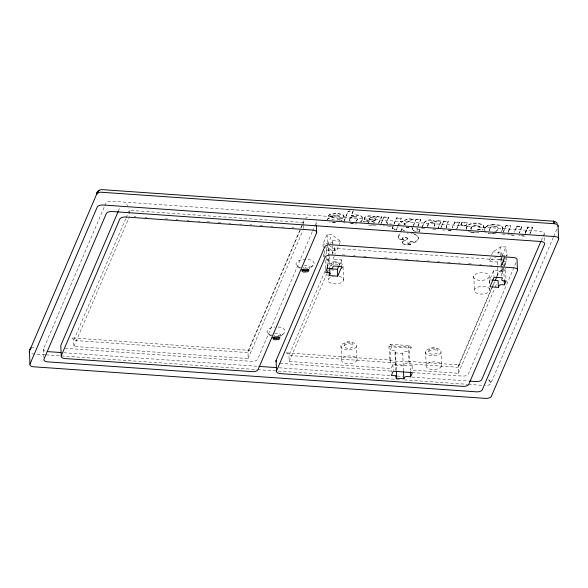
<?xml version="1.0" encoding="UTF-8"?>
<svg xmlns="http://www.w3.org/2000/svg" width="588" height="588" viewBox="0 0 588 588"><rect width="100%" height="100%" fill="white"/><g stroke="black" fill="none" stroke-linecap="round" stroke-linejoin="round"><path stroke-width="0.44" stroke-dasharray="2.94 2.21" d="M375.416 218.971C375.497 222.117 371.006 219.993 369.088 219.302C368.705 216.56 373.13 217.369 374.732 218.023A2.822 1.382 -2.6 0 1 375.173 218.376L375.431 219.493L374.916 220.875M466.262 229.313A9.636 4.719 -2.6 0 1 466.181 228.791C467.092 221.617 479.073 221.985 483.527 225.491L483.99 227.681L479.367 227.019M344.024 216.046L344.046 216.715L343.657 215.274L341.944 214.252L337.262 213.429A13.539 6.63 -2.6 0 0 334.932 213.378L330.427 214.098A5.123 2.506 -2.6 0 0 329.273 214.694L328.236 216.193L332.646 216.502L333.249 215.869A2.72 1.33 -2.6 0 1 333.771 215.627L336.762 214.987A5.821 2.852 -2.6 0 1 337.483 215.061L339.247 215.686L339.166 216.516A1.764 0.86 -2.6 0 1 338.769 216.722C335.116 218.052 328.78 215.583 327.097 219.883M412.798 233.576A9.776 4.785 -2.6 0 1 416.598 235.222C420.758 237.78 416.495 242.587 412.923 242.469L414.084 242.601L416.458 241.462L418.377 238.824A11.642 5.696 -2.6 0 0 418.377 238.14C417.693 235.031 413.805 234.061 411.108 233.627M353.035 211.166L351.102 216.046L355.152 215.12L358.533 215.362A6.85 3.352 -2.6 0 1 360.451 215.965L362.495 218.016L362.068 220.529A12.598 6.167 -2.6 0 1 361.392 221.433L360.745 222.036M368.992 219.03L370.087 217.942L373.035 217.883A3.859 1.889 -2.6 0 1 373.865 218.038L374.784 218.391A3.072 1.507 -2.6 0 1 375.217 218.751L375.431 219.331M368.103 222.161L368.081 222.558L368.088 221.816L363.45 221.492L368.088 221.816M364.31 218.971L364.31 218.398A6.453 3.16 -2.6 0 1 364.435 217.928L364.509 217.781A6.703 3.278 -2.6 0 1 364.832 217.317L365.266 216.906A4.381 2.146 -2.6 0 1 367.213 216.061L368.088 215.892A6.225 3.043 -2.6 0 1 369.33 215.781L374.483 216.325L376.518 217.589L373.035 216.347L368.47 216.186A5.505 2.697 -2.6 0 0 367.581 216.325L366.53 216.605A4.079 1.999 -2.6 0 0 365.861 216.891L365.288 217.244A4.623 2.264 -2.6 0 0 364.854 217.641L364.634 217.928A6.909 3.381 -2.6 0 0 364.362 218.523L364.707 219.809L366.581 220.728A6.718 3.293 -2.6 0 0 367.346 220.919L373.101 221.83L374.13 222.712M356.108 221.456L357.871 219.037L356.615 216.818C353.778 215.487 348.294 217.163 349.61 221.022M466.35 229.269A10.011 4.895 -2.6 0 1 466.262 229.011C467.137 221.977 479.22 222.323 483.564 225.865L483.99 227.681L483.939 226.343M496.456 231.393L498.139 228.923L496.801 226.667C493.883 225.226 487.981 227.1 489.547 231.062M521.747 226.564L519.498 232.907L521.747 226.564L516.977 226.233L514.265 232.245M491.509 288.443L458.28 365.949L458.368 373.299L410.306 369.94L412.107 365.736L392.887 364.391L391.086 368.595L391.24 372.028M489.26 229.879L490.311 227.901L492.7 226.387M407.727 238.978L407.381 238.022A2.668 1.301 -2.6 0 0 406.72 237.684L402.831 237.714A1.962 0.963 -2.6 0 0 402.368 237.971L402.265 238.691L403.566 239.272L402.964 239.654A5.035 2.462 -2.6 0 1 400.818 239.485C396.261 239.081 399.318 233.708 400.56 231.65M398.333 237.537L400.244 232.76M470.988 228.835L470.995 228.144A10.231 5.005 -2.6 0 1 471.076 227.754A9.445 4.623 -2.6 0 1 471.216 227.372A9.783 4.785 -2.6 0 1 471.547 226.814L473.663 225.3A3.337 1.632 -2.6 0 1 474.736 225.042L478.132 225.351L479.367 226.836L478.132 225.689L475.494 225.322A3.337 1.632 -2.6 0 0 474.303 225.469L472.024 226.623A8.401 4.116 -2.6 0 0 471.547 227.181A9.673 4.733 -2.6 0 0 471.164 227.879L471.017 228.423A8.636 4.226 -2.6 0 0 471.01 229.033L471.113 229.416M299.718 230.459L248.121 350.948L248.062 358.599L73.897 346.428L73.625 340.43L72.89 338.695L71.368 337.872L250.15 350.389M416.01 231.451L413.577 230.886L412.291 229.901L412.526 227.585M412.115 229.276L412.541 227.931L411.122 227.828M403.581 239.617L403.361 239.551A5.027 2.462 -2.6 0 1 402.802 239.345L402.64 239.265A2.301 1.125 -2.6 0 1 402.207 238.956L402.221 238.478A1.779 0.875 -2.6 0 1 402.618 238.169L403.243 237.927A2.94 1.441 -2.6 0 1 404.426 237.743L405.228 237.743A3.866 1.889 -2.6 0 1 406.021 237.839A3.08 1.507 -2.6 0 1 406.698 238.015L407.609 238.581A2.315 1.132 -2.6 0 1 407.705 239.088A2.484 1.213 -2.6 0 1 407.594 239.323L403.993 240.999A7.181 3.513 -2.6 0 0 403.184 241.455L402.273 242.484A3.565 1.742 -2.6 0 0 402.317 243.028L403.03 243.792A6.093 2.984 -2.6 0 0 403.758 244.196L405.757 244.77A5.939 2.911 -2.6 0 0 406.925 244.88L408.094 244.858A5.968 2.918 -2.6 0 0 409.226 244.74L410.939 244.027C409.998 244.071 407.153 243.932 407.999 242.44L411.916 241.33L413.026 241.617L412.938 242.815L413.026 241.617M487.893 225.549C486.063 225.432 483.601 232.025 484.71 228.401C487.452 224.124 493.45 224.109 497.977 224.8A8.313 4.072 -2.6 0 1 502.953 228.497L502.674 230.062L500.829 232.172M502.953 228.497L501.909 230.886L499.491 232.554M303.606 225.101L304.047 220.346L300.078 229.614M508.671 232.253L508.561 231.4L510.854 225.807L506.077 225.469L503.387 231.76M360.179 222.095L361.252 221.22A11.951 5.851 -2.6 0 0 361.995 220.287L362.531 218.986A11.789 5.77 -2.6 0 0 362.546 217.95L362.465 217.611A8.651 4.234 -2.6 0 0 361.951 216.715L361.649 216.399A6.982 3.418 -2.6 0 0 360.437 215.62A6.519 3.19 -2.6 0 0 359.018 215.134L355.137 214.782L351.087 215.7M330.721 266.004L331.242 263.99C333.006 261.057 337.211 260.874 339.21 263.659L339.82 265.453C337.343 263.351 332.874 263.505 330.721 266.004L330.846 267.195M344.09 345.737L344.619 343.723C346.383 340.797 350.58 340.614 352.579 343.392L353.322 346.383C351.161 348.875 346.7 349.037 344.223 346.927L344.09 345.737C346.251 343.245 350.713 343.083 353.19 345.193M428.674 351.653L429.203 349.639C430.967 346.707 435.164 346.523 437.163 349.309L437.906 352.293C435.745 354.792 431.283 354.946 428.806 352.844L428.674 351.653C430.835 349.154 435.296 349 437.773 351.102M387.668 223.756L386.786 222.742L386.742 221.749L388.565 217.251L383.927 216.928L381.186 223.337M416.855 228.703L417.164 227.909L417.061 229.526L420.038 229.908L416.87 229.048M327.163 219.684L328.302 218.413L333.558 217.207M402.251 242.668L403.059 241.19L407.388 239.184A2.271 1.11 -2.6 0 0 407.675 238.779A2.455 1.205 -2.6 0 0 407.705 238.515L407.719 238.838M413.166 242.006L412.923 242.469M374.115 222.367L374.166 222.227A1.264 0.617 -2.6 0 0 373.983 221.845C371.043 220.302 366.001 221.896 364.295 218.552M441.162 226.99L443.683 221.103L448.321 221.433L446.292 226.586L446.373 227.916M502.468 262.873L504.519 258L501.917 264.975A4.917 4.175 23.2 0 1 506.525 261.021L506.327 256.633M43.894 357.43L43.505 348.86L104.399 206.667M104.76 205.822L105.84 203.301A4.917 2.411 -2.6 0 1 111.676 201.243L540.357 231.216A4.917 2.411 -2.6 0 1 544.143 233.943L544.451 240.793M118.254 211.305L119.335 208.777A4.917 2.411 -2.6 0 1 120.496 207.623M125.751 218.699L73.625 340.43L247.791 352.602L300.99 228.372M126.111 217.861L129.323 210.357L128.809 208.093M73.897 346.428L128.875 218.038M301.343 227.534L302.776 224.204M248.062 358.599L302.68 231.047M312.213 231.826L257.618 359.297A4.917 2.411 -2.6 0 1 251.789 361.355L64.555 348.265M312.573 230.981L316.19 222.536A4.917 2.411 -2.6 0 0 316.057 221.294M323.172 247.548L323.018 244.035L327.112 234.472L331.919 234.81L340.643 241.227L336.542 250.789L328.082 250.201L328.655 262.711A4.917 4.175 23.2 0 0 326.083 258.83M327.825 244.373L331.919 234.81M327.112 234.472L327.751 248.526L323.65 258.088L323.415 252.818M328.082 250.201L328.802 248.526A2.462 1.205 -2.6 0 0 326.913 247.158L324.51 246.997M340.643 241.227L332.183 240.639L331.463 242.307A2.462 1.205 -2.6 0 1 329.817 243.263M344.186 220.669L348.162 211.379L349.735 210.886M343.84 221.852L348.162 211.379M325.039 271.141L288.928 355.475L289.2 361.473L391.086 368.595M325.407 270.296L329.368 261.035A2.462 1.205 -2.6 0 0 327.479 259.668L325.877 259.558M332.029 254.817L334.8 248.364L334.285 246.1M353.373 210.754L351.154 215.708M289.2 361.473L326.759 273.765M327.119 272.92L328.567 269.547M333.256 264.284L333.021 259.146L334.726 255.155M339.092 265.313L341.481 259.734L333.021 259.146M380.51 225.285L383.927 216.928M388.565 217.251L386.786 222.742M398.62 224.638L396.29 230.092L392.189 228.497L393.541 224.976M393.879 224.182L396.606 217.817L401.244 218.141L400.024 221.375L401.45 222.367L407.697 218.934L413.313 219.324L407.682 218.589L401.435 222.021L400.002 221.029L401.244 218.141M392.189 228.497L396.606 217.817M396.29 230.092L397.606 226.63M397.944 225.858L398.943 223.521L400.891 224.991M400.884 230.893L401.861 228.607L404.573 230.9M400.575 231.995L401.861 228.607M413.511 225.278L416.12 219.177L420.765 219.5L417.84 226.711M413.202 226.38L416.12 219.177M417.825 226.365L420.765 219.5M420.038 229.908L419.303 231.635L420.023 229.563M422.302 226.748L423.882 223.05M422 227.828C423.242 224.645 424.286 219.919 428.645 220.03C431.401 218.214 435.642 223.197 436.708 220.618L441.118 220.926L437.891 228.835M427.329 226.174C427.623 222.646 431.195 221.066 434.15 222.338A2.712 1.33 -2.6 0 1 434.708 222.712L434.922 224.197L433.194 228.276M427.344 226.52L429.622 222.676L433.988 222.609A2.808 1.374 -2.6 0 1 434.789 223.131L434.936 224.535L433.834 227.144M436.708 220.618L436.2 221.786M437.876 228.489L441.118 220.926M411.269 347.229L392.049 345.884L390.241 350.088L390.814 362.598A4.917 0.985 -86 0 0 389.594 360.709L388.955 346.655L389.976 344.267L409.204 345.612L411.269 347.229L409.469 351.433L410.034 363.943A4.917 0.985 -86 0 0 408.814 362.054L408.182 348L409.204 345.612M440.456 229.011L443.683 221.103M446.674 227.887A2.844 1.396 -2.6 0 1 446.307 227.475L446.277 226.182L448.321 221.433M395.79 370.536L394.989 352.888L395.496 351.69A2.462 1.205 -2.6 0 0 393.607 350.323L390.241 350.088M457.332 227.725L459.529 222.213L454.884 221.889L452.378 227.453M454.884 221.889L452.385 227.806M403.478 371.072L402.677 353.425L403.192 352.227A2.462 1.205 -2.6 0 1 406.102 351.198L409.469 351.433M459.529 222.213L456.935 228.489M460.889 224.969L461.992 222.389L467.269 222.756L466.181 225.674L460.889 224.969L466.166 225.336L467.269 222.756M460.904 225.307L461.992 222.389M504.6 256.434L503.291 259.492L500.888 259.323A2.462 1.205 -2.6 0 0 497.97 260.352L497.257 262.027L488.797 261.432L491.186 255.854M491.524 255.06L492.891 251.87L501.086 246.637L505.893 246.975L506.29 255.751M503.063 232.892L506.077 225.469M501.086 246.637L496.992 256.199L488.797 261.432M502.373 234.12L506.893 234.781L507.4 233.605M508.708 230.827L510.854 225.807M489.789 283.372L489.635 279.939L493.729 270.377L502.189 270.972L503.894 266.981M501.204 266.643L500.631 254.134L501.351 252.465L492.891 251.87M502.137 255.736L505.893 246.975M516.977 226.233L514.897 231.084M492.766 286.341L458.096 367.302L406.668 363.707A2.462 1.205 -2.6 0 0 403.758 364.736L403.243 365.934L395.555 365.398L396.069 364.2A2.462 1.205 -2.6 0 0 394.173 362.833L288.928 355.475L288.465 354.079L287.223 353.109L285.334 352.785L390.131 360.084M493.126 285.496L494.934 281.284M497.103 276.22L498.536 272.861A2.462 1.205 -2.6 0 1 501.454 271.832L503.857 272.001L505.496 268.179L506.077 281.027M458.368 373.299L494.846 288.12M495.206 287.282L497.007 283.063M497.257 262.027L497.823 274.537A4.917 4.175 23.2 0 1 502.431 270.59L503.357 268.437M504.32 266.188L506.525 261.021M525.407 232.62L525.18 232.944L527.87 226.997L532.647 227.328L530.185 233.458M527.87 226.997L525.775 231.9M515.97 262.748L468.313 374.027A4.917 2.411 -2.6 0 1 462.484 376.085L413.173 372.638M532.647 227.328L529.766 233.826M541.261 240.676L544.143 233.943M553.315 237.412L490.767 383.479A4.917 2.403 -2.6 0 1 486.886 385.478L484.938 385.53M553.675 236.567L557.292 228.129M491.869 287.598L494.398 281.703M496.566 276.647L498.367 272.435M525.224 233.245L527.884 227.335L532.662 227.674M332.646 216.502L332.97 215.708A2.418 1.183 -2.6 0 1 333.558 215.362L335.498 215.318A5.329 2.609 -2.6 0 1 336.16 215.304L336.38 215.311A5.755 2.815 -2.6 0 1 337.1 215.355L338.703 215.362L339.394 216.193L338.872 215.436M525.158 233.326L527.884 227.335M471.054 228.247L471.547 227.181M361.995 220.287L362.451 219.302M378.576 223.477L381.891 216.788L377.187 216.458L376.504 217.244M410.953 244.373L408.564 244.057L407.749 243.292L410.101 241.933L413.041 241.955M378.54 223.153L380.759 218.082L381.891 216.788M328.236 216.193L329.398 214.965A5.535 2.712 -2.6 0 1 330.522 214.414L335.674 213.716A14.053 6.88 -2.6 0 1 337.196 213.767A15.016 7.35 -2.6 0 1 338.21 213.848A14.252 6.975 -2.6 0 1 339.173 213.966L342.753 214.936L344.053 216.458M514.338 232.164L514.64 231.672M477.265 230.077L478.22 229.298L482.895 229.621L482.505 230.165M336.924 220.426L337.63 219.816L342.04 220.125L341.679 220.603M402.479 241.727L402.361 241.896A3.344 1.639 -2.6 0 0 402.229 242.41L402.258 242.851M280.748 336.255L280.696 334.675A5.307 2.595 -2.6 0 0 279.653 333.925L277.257 333.359L274.522 333.565M376.518 217.589L377.187 216.458M331.72 219.772L331.933 219.537A1.793 0.875 -2.6 0 1 332.33 219.324C336.071 218.163 341.466 220.243 343.987 216.612L343.502 217.832L341.841 218.699L337.519 218.89M271.774 335.101L272.082 334.697M456.398 228.828L456.927 228.144M424.286 222.631C427.035 219.265 432.915 219.699 436.12 222.124L436.105 221.786M349.397 220.485L349.934 218.574L351.587 216.899M371.013 217.457L370.668 217.486M458.28 365.949L458.978 365.111L460.132 365.001L409.358 361.429M477.824 230.062L478.22 229.298M466.446 227.027L467.137 226.321M313.117 265.423L309.435 268.951L309.92 268.297L309.692 266.959A5.307 2.595 -2.6 0 0 308.649 266.217L306.252 265.651L303.518 265.857M281.049 336.071L284.114 333.131M305.444 218.501L307.23 217.104M505.915 256.155L507.701 254.758M248.121 350.948L249.003 350.294M355.916 221.213L357.849 218.707L357.614 217.538L356.615 216.818M351.073 217.509L353.535 216.45M485.467 227.218L487.952 225.873L493.332 224.454M405.389 225.153L403.934 223.8L413.298 218.979M403.949 224.146L413.313 219.324M494.699 231.716C496.581 231.459 498.859 229.423 497.852 227.409L496.801 226.667M302.945 267.996L303.871 267.672M273.949 335.711L274.875 335.38M348.177 211.724L350.544 210.982M410.306 244.196L410.939 244.027L406.212 244.49A5.917 2.896 -2.6 0 1 405.081 244.307L403.067 243.483L402.229 242.41M31.039 348.015L34.008 347.273A4.917 4.175 23.2 0 0 32.766 347.339M403.566 239.272L402.956 239.316A5.035 2.462 -2.6 0 1 400.832 239.147L398.914 238.397L398.319 237.229M352.697 216.899L356.585 217.141M492.648 226.748L496.757 226.99M514.463 235.384L512.177 235.391L508.289 234.303M525.238 236.104L522.504 236.111L518.712 235.016M496.074 233.833L489.459 233.679A8.342 4.079 -2.6 0 1 485.247 231.834M491.37 224.961L495.735 224.851L499.807 225.616L502.174 226.983L502.968 228.901M304.944 267.489L306.047 267.481M392.071 224.094L389.513 223.969M335.358 222.36L333.8 222.315A15.604 7.637 -2.6 0 1 332.249 222.183L330.779 221.977M335.366 222.705L333.183 222.617A15.119 7.401 -2.6 0 1 331.603 222.448L329.368 221.992M494.089 233.656L488.253 233.032M523.967 235.817L519.785 235.215M419.281 231.29L413.57 230.547L412.1 228.96M513.324 235.09L509.311 234.48M451.165 230.474L448.093 230.202M451.158 230.819L446.814 230.165M377.202 216.803L381.906 217.126M383.942 217.273L388.587 217.597M396.621 218.155L401.259 218.479M416.135 219.522L420.78 219.846M436.722 220.963L441.132 221.272M443.697 221.448L448.335 221.772M454.906 222.235L459.544 222.558M462.006 222.734L467.284 223.102M506.092 225.814L510.869 226.145M516.992 226.578L521.769 226.909M332.632 216.156L328.369 215.59M478.235 229.636L482.895 229.621M406.242 227.144L408.983 227.335M408.998 227.681L403.493 226.953M421.684 228.57L426.307 228.548M432.893 229.349L437.516 229.335M442.742 230.04L444.506 230.165M303.489 222.536L129.323 210.357L129.595 216.355M134.152 216.678L135.975 216.803M145.096 217.442L146.919 217.567M165.154 218.839L167.889 219.03M176.099 219.611L177.921 219.736M187.043 220.375L188.866 220.5M197.987 221.139L199.81 221.264M207.101 221.772L209.835 221.963M218.045 222.536L220.779 222.727M228.989 223.308L230.812 223.433M239.926 224.072L241.756 224.197M249.959 224.77L251.782 224.895M259.992 225.469L262.726 225.66M270.936 226.24L272.759 226.365M281.873 227.005L283.703 227.13M291.905 227.703L293.728 227.828M326.149 243.167L328.552 243.336M504.923 255.67L502.527 255.501A2.462 1.205 -2.6 0 1 500.631 254.134M323.018 244.035L324.62 244.152M342.385 254.869L345.127 255.067M353.359 255.64L355.189 255.765M363.413 256.346L366.162 256.537M384.449 257.816L387.191 258.007M395.423 258.58L397.253 258.705M405.477 259.286L408.226 259.477M416.451 260.05L418.281 260.175M427.425 260.815L429.255 260.947M437.487 261.52L439.317 261.645M447.541 262.226L450.283 262.417M458.515 262.99L460.345 263.115M468.577 263.696L471.319 263.887M479.551 264.46L481.374 264.585M489.606 265.166L492.347 265.357M500.579 265.93L502.409 266.063M489.635 279.939L491.325 280.057M388.955 346.655L408.182 348M394.989 352.888L402.677 353.425M389.594 360.709L408.814 362.054M279.859 363.318L392.174 371.168M63.776 352.741L257.97 366.317M279.035 367.787L389.873 375.541M397.201 376.048L402.699 376.438M411.857 377.077L468.651 381.046M45.092 354.784L33.185 353.954A4.917 2.403 -2.6 0 1 30.914 353.462M46.011 354.851L256.772 369.58M257.684 369.646L399.715 379.576M404.301 379.892L467.526 384.317M468.445 384.376L483.108 385.405M472.385 232.245L476.567 232.319A8.364 4.094 -2.6 0 0 477.111 232.275M368.529 225.035L370.197 225.204A17.008 8.32 -2.6 0 0 372.748 225.292L373.601 225.278A7.769 3.8 -2.6 0 0 374.512 225.219L375.636 225.064A5.079 2.484 -2.6 0 0 376.438 224.881M351.168 223.447L355.203 223.631A6.828 3.344 -2.6 0 0 356.35 223.499M383.06 225.704L384.743 225.645M343.48 222.698L345.178 222.977M388.719 226.343L391.152 226.24M349.911 223.447L354.682 224.013A7.005 3.425 -2.6 0 0 356.504 223.815M407.308 233.135L408.168 233.37M469.114 231.518L469.614 231.687A9.099 4.454 -2.6 0 0 471.796 232.172M278.087 335.351L278.947 335.667M388.021 226.218L386.353 225.439M392.174 228.159L396.275 229.746M374.901 220.537L369.293 219.17A1.896 0.926 -2.6 0 1 368.977 218.721L368.97 218.589M369.095 223.058L368.066 222.213M403.934 223.8L405.375 224.814M488.29 379.789L489.584 380.715L490.767 383.479A4.917 4.175 23.2 0 0 488.172 379.583M350.367 221.345L349.368 219.64M329.273 245.446L336.542 250.789M400.259 224.844L398.943 223.521M389.976 344.267L392.049 345.884M297.477 266.357L299.623 268.062M268.481 334.072L271.34 336.343M404.11 230.856L401.876 228.952M387.639 223.411L386.742 221.749M332.066 242.476L333.286 244.086M126.596 204.477L127.809 206.079M471.231 229.335L470.981 228.57M489.539 230.724L489.253 229.533M484.416 229.621L484.997 230.908M519.461 232.282L519.719 233.032M508.561 231.4L508.657 231.915A3.197 1.566 -2.6 0 0 508.995 232.348M364.376 219.265L364.332 219.118M407.727 242.917L407.749 243.292M504.967 256.581L505.415 266.46M504.239 266.188L503.967 260.19L334.8 248.364L335.072 254.361M503.291 259.492L503.578 265.886M503.703 268.576L504.21 279.712M501.792 256.537L502.431 270.59M501.351 252.465L501.917 264.975M502.189 270.972L502.424 276.11M501.277 268.356L501.63 276.073M493.729 270.377L494.001 276.375M489.12 277.073A7.864 3.851 -2.6 0 1 476.17 279.579A7.864 3.851 -2.6 0 1 479.007 272.957A7.864 3.851 -2.6 0 1 489.12 277.073L489.473 284.783M489.628 288.216L489.745 290.781A7.864 3.851 -2.6 0 1 476.795 293.287A7.864 3.851 -2.6 0 1 479.632 286.665A7.864 3.851 -2.6 0 1 489.745 290.781M473.744 276L474.362 289.708M440.978 352.513A7.864 3.851 -2.6 0 1 428.027 355.02A7.864 3.851 -2.6 0 1 430.864 348.39A7.864 3.851 -2.6 0 1 440.978 352.513L441.603 366.221A7.864 3.851 -2.6 0 1 428.652 368.727A7.864 3.851 -2.6 0 1 431.489 362.098A7.864 3.851 -2.6 0 1 441.603 366.221M425.602 351.433L426.219 365.148M412.107 365.736L412.342 370.874M395.496 351.69L396.341 370.197M392.887 364.391L393.159 370.389M356.394 346.597A7.864 3.851 -2.6 0 1 343.443 349.103A7.864 3.851 -2.6 0 1 346.281 342.481A7.864 3.851 -2.6 0 1 356.394 346.597L357.019 360.304A7.864 3.851 -2.6 0 1 344.061 362.811A7.864 3.851 -2.6 0 1 346.898 356.188A7.864 3.851 -2.6 0 1 357.019 360.304M342.04 220.125L337.63 219.816M343.024 266.864L343.642 280.572M341.481 259.734L341.753 265.732M341.018 345.524L341.635 359.231M332.183 240.639L332.749 253.141A4.917 4.175 23.2 0 0 327.751 248.526M328.802 248.526L329.126 255.677M329.17 256.566L329.684 267.893M327.641 265.783L327.795 269.216M327.839 270.068L327.957 272.641M327.994 273.501L328.266 279.498M326.355 247.739L326.634 253.965M326.796 257.39L327.296 268.532M324.672 250.65L324.885 255.221M325.113 260.359L325.546 269.789M316.19 222.536L316.263 224.249M303.643 225.961L303.761 228.534M374.174 222.426L374.181 222.565M479.352 226.49L479.389 227.358M402.111 238.331L402.118 238.728M300.953 267.775A9.048 4.425 -2.6 0 1 298.344 260.947A9.048 4.425 -2.6 0 1 312.647 261.013A9.048 4.425 -2.6 0 1 307.847 267.805M277.948 326.994A9.048 4.425 -2.6 0 1 285.092 330.853A9.048 4.425 -2.6 0 1 278.852 335.513M271.957 335.483A9.048 4.425 -2.6 0 1 267.15 330.971A9.048 4.425 -2.6 0 1 274.816 327.053M45.026 351.102A4.917 2.411 -2.6 0 1 43.505 348.86M478.897 232.326A7.46 3.653 -2.6 0 1 478.338 232.436L477.162 232.613A9.842 4.822 -2.6 0 1 475.31 232.73L469.437 231.966A8.173 3.998 -2.6 0 1 468.232 231.459M374.108 224.903A8.07 3.947 -2.6 0 1 373.505 224.939L372.682 224.947A17.309 8.475 -2.6 0 1 371.05 224.91M339.144 276.404A7.864 3.851 -2.6 0 1 341.981 282.299A7.864 3.851 -2.6 0 1 329.434 282.409A7.864 3.851 -2.6 0 1 333.528 276.448M327.854 267.775A7.864 3.851 -2.6 0 1 331.647 263.049A7.864 3.851 -2.6 0 1 341.532 263.74A7.864 3.851 -2.6 0 1 341.172 268.701M333.697 270.149A7.864 3.851 -2.6 0 1 331.389 269.796"/><path stroke-width="0.88" d="M558.019 226.439L558.034 225.483A4.917 2.403 -2.6 0 0 554.234 223.712L100.533 192.188A4.917 2.403 -2.6 0 0 97.814 193.033L96.653 194.187L29.4 351.227L29.981 364.075A4.917 2.411 -2.6 0 0 33.766 366.802L485.519 398.385A4.917 2.411 -2.6 0 0 491.347 396.327L558.6 239.294L558.034 225.483M29.981 364.075L97.233 207.035A4.917 2.411 -2.6 0 1 103.062 204.984L554.815 236.567A4.917 2.411 -2.6 0 1 558.6 239.294M118.254 211.305L60.77 345.538L61.24 355.821A4.917 2.411 -2.6 0 0 65.018 358.548L252.259 371.638A4.917 2.411 -2.6 0 0 258.088 369.58L316.653 232.819L316.307 225.108M61.24 355.821L119.805 219.059A4.917 2.411 -2.6 0 1 125.634 217.001L312.875 230.092A4.917 2.411 -2.6 0 1 316.653 232.819M276.073 360.591L324.811 246.776A4.917 2.411 -2.6 0 1 330.64 244.726L513.265 257.493A4.917 2.411 -2.6 0 1 517.05 260.219L517.514 270.502L468.776 384.309A4.917 2.411 -2.6 0 1 462.947 386.367L280.322 373.601A4.917 2.411 -2.6 0 1 276.544 370.874L276.073 360.591A4.917 2.411 -2.6 0 0 276.206 361.833M276.544 370.874L325.282 257.059A4.917 2.411 -2.6 0 1 331.11 255.008L513.736 267.775A4.917 2.411 -2.6 0 1 517.514 270.502M329.956 273.89L329.236 275.559L337.696 276.154L341.79 266.592L333.33 265.996L332.617 267.672A2.462 1.205 -2.6 0 1 329.699 268.701L329.956 273.89A2.462 1.205 -2.6 0 0 328.06 272.523L325.656 272.354L327.296 268.532L337.387 269.297L338.747 266.107M396.65 377.055A2.462 1.205 -2.6 0 0 394.761 375.688L391.395 375.453L393.196 371.241L412.423 372.586L410.622 376.798L407.256 376.563A2.462 1.205 -2.6 0 0 404.338 377.592L403.831 378.782L396.136 378.246L396.65 377.055L396.378 371.05M495.294 280.439L496.735 277.066M498.404 287.385L499.124 285.717A2.462 1.205 -2.6 0 1 502.034 284.688L504.438 284.857L506.077 281.027L503.673 280.858A2.462 1.205 -2.6 0 1 501.785 279.498L502.497 277.823L494.045 277.235L489.944 286.797L498.404 287.385L498.095 280.535L492.171 280.116M540.828 241.499L112.139 211.526A4.917 2.411 -2.6 0 0 106.31 213.584L43.975 359.143A4.917 2.411 -2.6 0 0 47.76 361.87L476.442 391.836A4.917 2.411 -2.6 0 0 482.278 389.785L544.606 244.226A4.917 2.411 -2.6 0 0 540.828 241.499L481.807 379.503A4.917 2.411 -2.6 0 1 475.979 381.561L469.562 381.112M308.377 269.966L308.774 269.444M279.381 337.681L279.778 337.159M306.752 270.737L307.678 270.414M277.756 338.453L278.683 338.122M99.416 190.071L101.797 189.615L553.551 221.198M304.577 270.928L305.679 270.914M275.581 338.637L276.683 338.629M47.29 351.587L61.027 352.55M258.889 366.383L276.286 367.596M553.426 221.228L554.234 223.712A4.917 0.985 -86 0 0 553.426 221.228L555.653 221.838L557.262 223.33M301.857 269.723L304.261 270.289L306.995 270.083A5.307 2.595 -2.6 0 0 308.597 269.517M302.68 270.458L303.54 270.767M272.861 337.431L275.265 338.004L277.999 337.791A5.307 2.595 -2.6 0 0 279.601 337.233M273.685 338.166L274.545 338.475M504.247 280.572L504.438 284.857M410.387 371.653L410.622 376.798M403.515 371.932L403.831 378.782M396.025 375.673L396.136 378.246M337.387 269.297L337.696 276.154M29.532 352.462A4.917 2.403 -2.6 0 1 29.4 351.227M29.937 349.147A4.917 4.175 23.2 0 0 29.701 349.588L31.039 348.015A4.917 4.175 23.2 0 0 30.657 348.302M97.593 191.57L96.653 194.187L97.814 193.033L97.586 191.872L96.653 194.187A4.917 4.175 23.2 0 1 99.409 190.446L97.593 191.57M303.011 269.333L301.916 270.296L302.144 271.355L303.606 272.104L307.737 271.744L308.832 270.781L308.604 269.723L307.142 268.973L303.011 269.333M274.015 337.042L272.913 338.012L273.148 339.07L274.611 339.813L278.741 339.46L279.837 338.49L279.609 337.431L278.146 336.689L274.015 337.042"/></g></svg>
